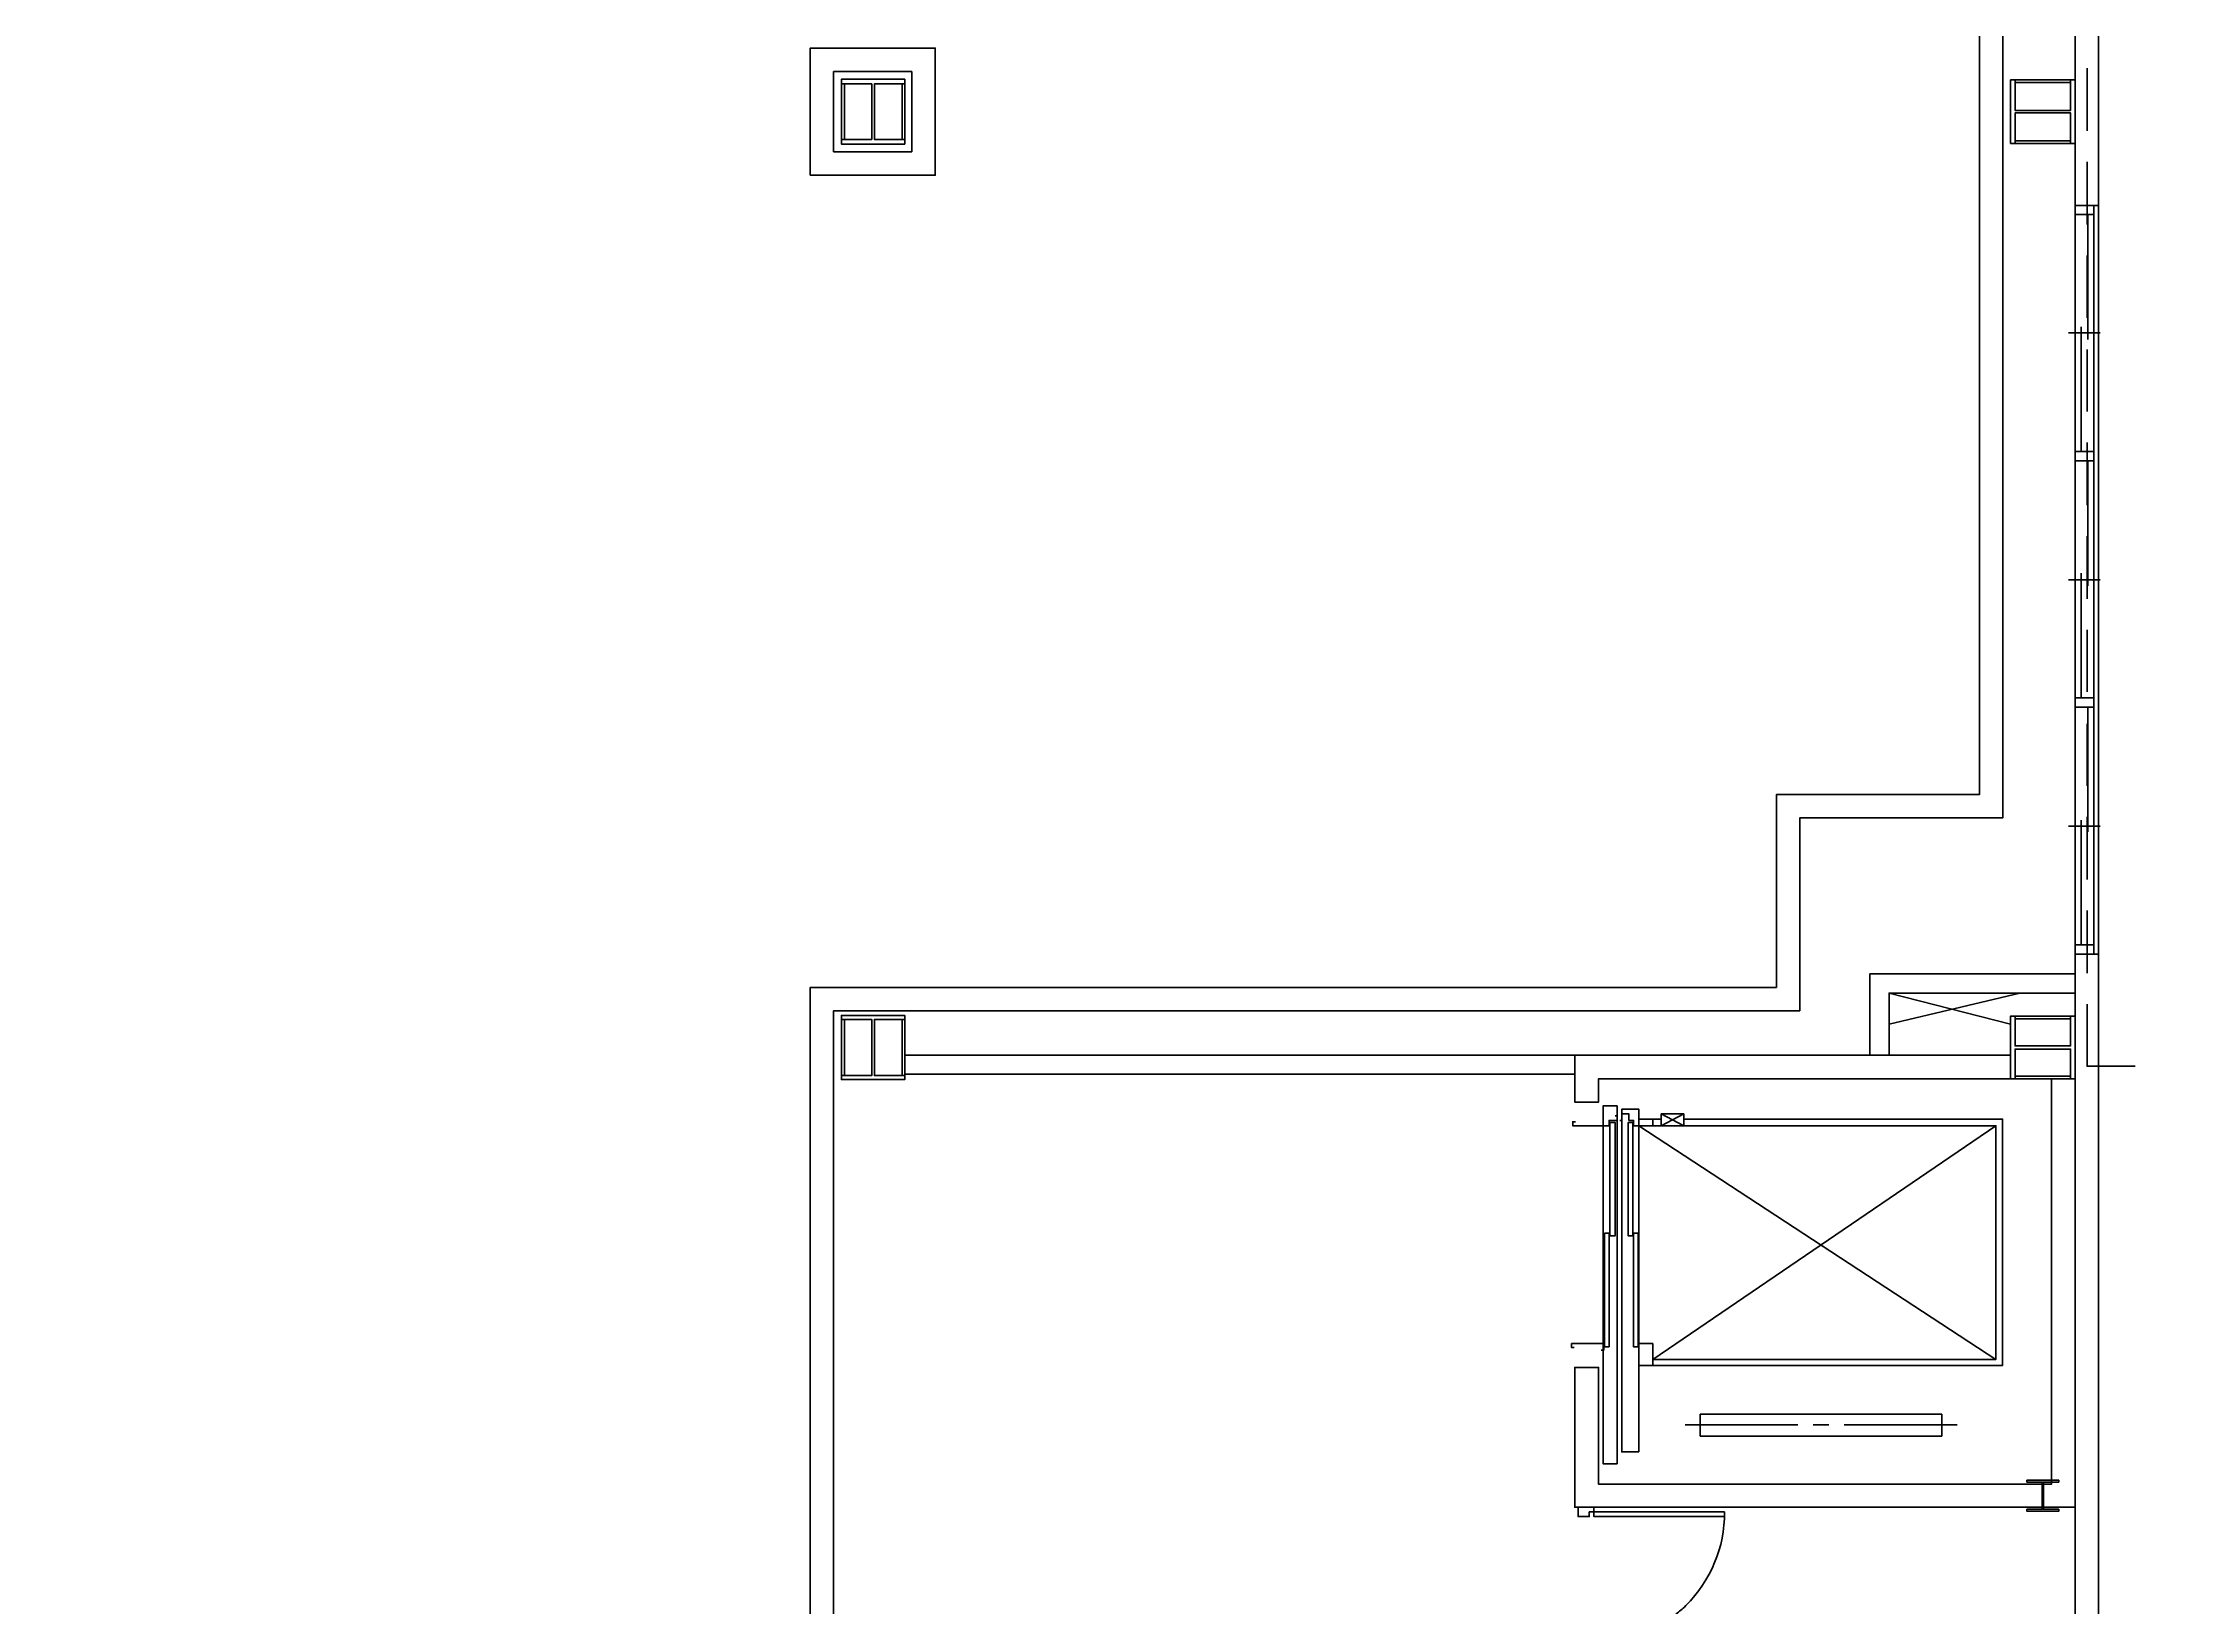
# Model space of a CAD drawing. Header units: millimetres. Extents: x 0 to 31017, y 0 to 21335.
# Drawn here: x 8902 to 10269, y 18284 to 19287 of the extents above; entities that cross this region are included whole.
import ezdxf
from ezdxf import colors
from ezdxf.entities.mleader import LeaderData, LeaderLine
from ezdxf.enums import TextEntityAlignment as Align
from ezdxf.math import Vec2, Vec3

# ---------------------------------------------------------------- set-up
doc = ezdxf.new("R2010")
doc.units = ezdxf.units.MM
doc.layers.add('PDF_幾何圖形', color=7, linetype='Continuous')
doc.styles.get("Standard").update_dxf_attribs({"font": 'arial.ttf'})

# ---------------------------------------------------------------- blocks, each defined once
blk = doc.blocks.new('_DetailCallout')
at = {"color": 0, "linetype": 'ByBlock', "lineweight": -2, "transparency": 16777216}
blk.add_line((8, 0), (-8, 0), dxfattribs=at)
blk.add_circle((0, 0), 8, dxfattribs=at)
at = {"color": 0, "transparency": 16777216}
for tag, p in [('視圖號碼', (0, 1)), ('圖紙號碼', (0, -6))]:
    blk.add_attdef(tag, text='', height=3, dxfattribs=at).set_placement(p, align=Align.CENTER)

msp = doc.modelspace()

# ---------------------------------------------------------------- linework, layer by layer
at = {"color": 251, "lineweight": 200, "true_color": 0x636466}
for points in [[(8003.8, 18611.2), (8003.8, 19818.2), (10159.1, 19818.2), (10159.1, 18790.2), (10028.9, 18790.2), (10028.9, 18666.5), (9409.2, 18666.5), (9409.2, 18017.5), (10161.1, 18017.5), (10161.1, 16827.5), (9459, 16827.5), (9459, 16867.8), (9410.5, 16867.8), (9410.5, 16827.5), (8708.7, 16827.5), (8708.7, 16867.8), (8660.2, 16867.8), (8660.2, 16827.5), (7959.8, 16827.5), (7959.8, 17468.2), (7204.9, 17468.2), (7204.9, 18611.2)], [(8018.8, 18596.2), (8018.8, 19803.2), (10144.1, 19803.2), (10144.1, 18805.2), (10013.9, 18805.2), (10013.9, 18681.5), (9394.2, 18681.5), (9394.2, 18002.5), (10146.1, 18002.5), (10146.1, 16842.5), (9474, 16842.5), (9474, 16882.8), (9395.5, 16882.8), (9395.5, 16842.5), (8723.7, 16842.5), (8723.7, 16882.8), (8645.2, 16882.8), (8645.2, 16842.5), (7974.8, 16842.5), (7974.8, 17483.2), (7219.9, 17483.2), (7219.9, 18596.2)], [(9394.2, 19202.4), (9474.4, 19202.4), (9474.4, 19283.9), (9394.2, 19283.9)], [(9409.2, 19217.4), (9459.4, 19217.4), (9459.4, 19268.9), (9409.2, 19268.9)], [(9454.9, 18625.8), (9884.6, 18625.8), (9884.6, 18638.1), (9454.9, 18638.1)]]:
    msp.add_lwpolyline(points, close=True, dxfattribs=at)
at = {"layer": 'PDF_幾何圖形', "color": 251, "lineweight": 200, "true_color": 0x636466}
for points in [[(10205.6, 19303.3), (10205.6, 19183), (10220.4, 19183), (10220.4, 19303.3)], [(10213.2, 19230.9), (10213.2, 19271.1)], [(10213.2, 19170.7), (10213.2, 19211)], [(10205.6, 19183), (10205.6, 18702.9), (10220.4, 18702.9), (10220.4, 19183)], [(10205.6, 19177.1), (10217.4, 19177.1)], [(10213.6, 19177.1), (10213.6, 19097.1)], [(10217.4, 19183), (10217.4, 18702.9)], [(10213.2, 19111), (10213.2, 19150.8)], [(10201.3, 19101.3), (10221.6, 19101.3)], [(10209.4, 19025.1), (10209.4, 19105.1)], [(10213.2, 19050.9), (10213.2, 19090.7)], [(10205.6, 19025.1), (10217.4, 19025.1)], [(10213.2, 18990.8), (10213.2, 19031)], [(10217.4, 19019.2), (10205.6, 19019.2)], [(10213.6, 19019.2), (10213.6, 18939.1)], [(10213.2, 18930.7), (10213.2, 18970.9)], [(10201.3, 18942.9), (10221.6, 18942.9)], [(10209.4, 18867.2), (10209.4, 18947.2)], [(10213.2, 18871), (10213.2, 18910.8)], [(10205.6, 18867.2), (10217.4, 18867.2)], [(10205.6, 18861.2), (10217.4, 18861.2)], [(10213.6, 18861.2), (10213.6, 18781.2)], [(10213.2, 18810.8), (10213.2, 18850.6)], [(10201.3, 18785), (10221.6, 18785)], [(10209.4, 18708.8), (10209.4, 18788.8)], [(10213.2, 18750.7), (10213.2, 18790.9)], [(10213.2, 18690.6), (10213.2, 18730.8)], [(10205.6, 18710.5), (10205.6, 18263), (10220.4, 18263), (10220.4, 18710.5)], [(10205.6, 18708.8), (10217.4, 18708.8)], [(10073.9, 18638.1), (10073.9, 18690.2), (10205.6, 18690.2)], [(10086.2, 18677.9), (10164.1, 18658)], [(10086.2, 18658), (10170, 18677.9)], [(10205.6, 18677.9), (10086.2, 18677.9), (10086.2, 18638.1)], [(10244.1, 18630.9), (10213.2, 18630.9), (10213.2, 18670.7)], [(9884.6, 18608), (9899.9, 18608), (9884.6, 18608), (9884.6, 18638.1)], [(9934.6, 18597), (9934.6, 18592.8), (9922.3, 18592.8), (9922.3, 18596.2), (9919.3, 18596.2), (9919.3, 18600.4), (9914.7, 18600.4), (9914.7, 18596.2), (9913.4, 18596.2)], [(9940.1, 18600.4), (9954.5, 18592.8)], [(9940.1, 18592.8), (9954.5, 18600.4)], [(9910.4, 18599.1), (9911.7, 18599.1), (9911.7, 18596.2), (9906.6, 18596.2), (9906.6, 18592.8), (9883.3, 18592.8), (9883.3, 18595.3), (9885, 18595.3)], [(9925.7, 18439.1), (10159, 18439.1), (10159, 18597), (9954.5, 18597)], [(9940.1, 18597), (9925.7, 18597)], [(9925.7, 18592.8), (10154.7, 18442.9), (10154.7, 18592.8), (9934.6, 18592.8)], [(10154.7, 18442.9), (9934.6, 18442.9), (10154.7, 18592.8)], [(9901.6, 18448.8), (9903.2, 18448.8), (9903.2, 18453.1), (9882.5, 18453.1), (9882.5, 18450.5), (9884.2, 18450.5)], [(9934.6, 18439.1), (9934.6, 18453.1), (9925.7, 18453.1)], [(10190.3, 18362.9), (9899.9, 18362.9), (9899.9, 18437.8), (9884.6, 18437.8), (9884.6, 18348.1)], [(10027.7, 18401), (9955.3, 18401)], [(10047.6, 18401), (10037.5, 18401)], [(10129.8, 18401), (10057.4, 18401)], [(9884.6, 18348.1), (9896.9, 18348.1), (9896.9, 18345.1), (9893.9, 18345.1), (9893.9, 18342.1), (9886.7, 18342.1), (9886.7, 18348.1)], [(9980.7, 18345.1), (9896.9, 18345.1), (9896.9, 18342.1), (9980.7, 18342.1)]]:
    msp.add_lwpolyline(points, dxfattribs=at)
for points in [[(9414.2, 19225.4), (9414.2, 19222.4), (9454.9, 19222.4), (9454.9, 19225.4), (9435.4, 19225.4), (9435.4, 19260.9), (9454.9, 19260.9), (9454.9, 19263.9), (9414.2, 19263.9), (9414.2, 19260.9), (9433.7, 19260.9), (9433.7, 19225.4)], [(9414.2, 19225.4), (9414.2, 19260.9), (9416.3, 19260.9), (9416.3, 19225.4)], [(9453.2, 19225.4), (9453.2, 19260.9), (9454.9, 19260.9), (9454.9, 19225.4)], [(10202.6, 19222.8), (10205.6, 19222.8), (10205.6, 19263.5), (10202.6, 19263.5), (10202.6, 19244), (10167, 19244), (10167, 19263.5), (10164.1, 19263.5), (10164.1, 19222.8), (10167, 19222.8), (10167, 19242.3), (10202.6, 19242.3)], [(10167, 19261.8), (10167, 19263.5), (10202.6, 19263.5), (10202.6, 19261.8)], [(10167, 19222.8), (10167, 19224.5), (10202.6, 19224.5), (10202.6, 19222.8)], [(9414.2, 18625), (9414.2, 18622.4), (9454.9, 18622.4), (9454.9, 18625), (9435.4, 18625), (9435.4, 18661), (9454.9, 18661), (9454.9, 18663.5), (9414.2, 18663.5), (9414.2, 18661), (9433.7, 18661), (9433.7, 18625)], [(9414.2, 18625), (9414.2, 18661), (9416.3, 18661), (9416.3, 18625)], [(9453.2, 18625), (9453.2, 18661), (9454.9, 18661), (9454.9, 18625)], [(10202.6, 18622.9), (10205.6, 18622.9), (10205.6, 18663.1), (10202.6, 18663.1), (10202.6, 18644), (10167, 18644), (10167, 18663.1), (10164.1, 18663.1), (10164.1, 18622.9), (10167, 18622.9), (10167, 18641.9), (10202.6, 18641.9)], [(10167, 18661.4), (10167, 18663.1), (10202.6, 18663.1), (10202.6, 18661.4)], [(9884.6, 18608), (9899.9, 18608), (9899.9, 18622.9), (10164.1, 18622.9), (10164.1, 18638.1), (9884.6, 18638.1)], [(9884.6, 18437.8), (9884.6, 18348.1), (10205.6, 18348.1), (10205.6, 18622.9), (10190.3, 18622.9), (10190.3, 18362.9), (9899.9, 18362.9), (9899.9, 18437.8)], [(10167, 18622.9), (10167, 18624.5), (10202.6, 18624.5), (10202.6, 18622.9)], [(9911.7, 18376), (9911.7, 18605.5), (9902.8, 18605.5), (9902.8, 18376)], [(9925.7, 18383.6), (9925.7, 18603.4), (9914.7, 18603.4), (9914.7, 18383.6)], [(9954.5, 18592.8), (9954.5, 18600.4), (9940.1, 18600.4), (9940.1, 18592.8)], [(9907.1, 18522.1), (9907.1, 18594.9), (9910.4, 18594.9), (9910.4, 18522.1)], [(9921.9, 18522.1), (9921.9, 18594.9), (9918.9, 18594.9), (9918.9, 18522.1)], [(9903.7, 18451), (9903.7, 18523.8), (9906.6, 18523.8), (9906.6, 18451)], [(9925.3, 18451), (9925.3, 18523.8), (9922.3, 18523.8), (9922.3, 18451)], [(10120, 18407.8), (10120, 18393.8), (9965.1, 18393.8), (9965.1, 18407.8)], [(10174.6, 18364.2), (10174.6, 18365.4), (10195, 18365.4), (10195, 18364.2), (10185.2, 18364.2), (10185.2, 18346.8), (10195, 18346.8), (10195, 18345.5), (10174.6, 18345.5), (10174.6, 18346.8), (10184.4, 18346.8), (10184.4, 18364.2)]]:
    msp.add_lwpolyline(points, close=True, dxfattribs=at)
for points in [[(9955.8, 18285), (9971.9, 18301.7), (9980.7, 18321.8), (9980.7, 18345.1)], [(9949.4, 18279.5), (9951.7, 18281.5), (9953.5, 18282.5), (9955.8, 18285)]]:
    msp.add_open_spline(points, degree=3, dxfattribs=at)

# ---------------------------------------------------------------- leaders
at = {"color": 175, "true_color": 0x4554a5}
ml = msp.add_multileader_block('Standard', dxfattribs=at)
ml.set_content('_DetailCallout', color=(69, 84, 165), scale=15)
ml.set_attribute('視圖號碼', '冷凍庫', width=0)
ml.set_attribute('圖紙號碼', 'E機', width=0)
ml.set_leader_properties()
ml.build(insert=Vec2(0, 0))
ml.multileader.update_dxf_attribs({"leader_type": 0})
ctx = ml.context
ctx.base_point, ctx.plane_origin = Vec3(8899.7, 20123.6), Vec3(9019.7, 20123.6)
notes = []
notes.append((ctx, [(0, (0, 0, 0), (0, 0), (1, 0), 1, [])]))
ctx.block.insert = Vec3(9019.7, 20123.6)
ml = msp.add_multileader_block('Standard', dxfattribs=at)
ml.set_content('_DetailCallout', color=(69, 84, 165), scale=15)
ml.set_attribute('視圖號碼', '冷藏庫', width=0)
ml.set_attribute('圖紙號碼', 'A機', width=0)
ml.set_leader_properties()
ml.build(insert=Vec2(0, 0))
ml.multileader.update_dxf_attribs({"leader_type": 0})
ctx = ml.context
ctx.base_point, ctx.plane_origin = Vec3(13190.9, 19361.9), Vec3(13310.9, 19361.9)
notes.append((ctx, [(0, (0, 0, 0), (0, 0), (1, 0), 1, [])]))
ctx.block.insert = Vec3(13310.9, 19361.9)
for ctx, leaders in notes:
    for number, flags, end, landing, length, lines in leaders:
        leader = LeaderData()
        leader.index, (leader.has_last_leader_line, leader.has_dogleg_vector, leader.attachment_direction) = number, flags
        leader.last_leader_point, leader.dogleg_vector, leader.dogleg_length = Vec3(end), Vec3(landing), length
        for number, points, colour, breaks in lines:
            line = LeaderLine()
            line.index, line.vertices, line.color, line.breaks = number, Vec3.list(points), colors.encode_raw_color(colour), breaks
            leader.lines.append(line)
        ctx.leaders.append(leader)

doc.saveas('drawing.dxf')
